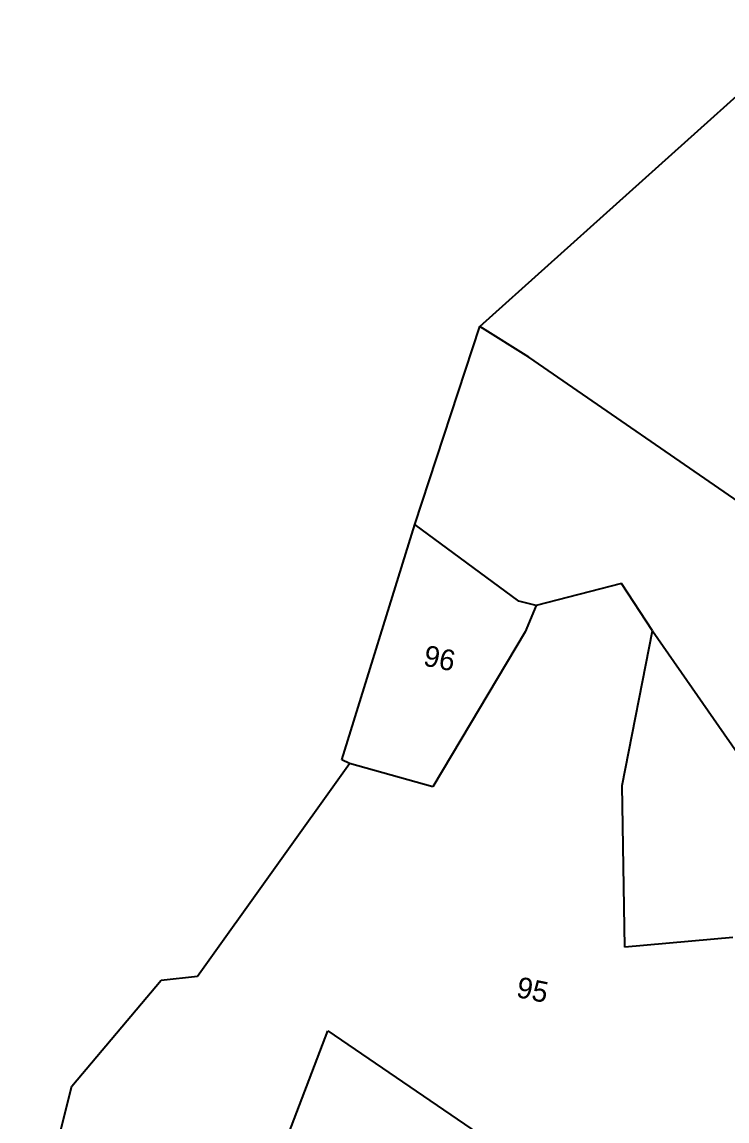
# Model space of a CAD drawing. Header units: metres. Extents: x 280043 to 281054, y 2047152 to 2048652.
# Drawn here: x 280088.4 to 280209.1, y 2048039.1 to 2048227 of the extents above; entities that cross this region are included whole.
import ezdxf
from ezdxf.enums import TextEntityAlignment as Align

# ---------------------------------------------------------------- set-up
doc = ezdxf.new("R2010")
doc.units = ezdxf.units.M
for name, color, linetype in [('POLY_PARCEL', 6, 'Continuous'), ('TEXT_PARCEL', 7, 'Continuous'), ('V_BOUND_LINE', 7, 'Continuous')]:
    doc.layers.add(name, color=color, linetype=linetype)
doc.styles.add('TEXT_MAP', font='', dxfattribs={"height": 1.8})
doc.styles.get('TEXT_MAP').set_extended_font_data('Kruti Dev 050')

msp = doc.modelspace()

# ---------------------------------------------------------------- linework, layer by layer
at = {"layer": 'POLY_PARCEL'}
for p, q in [((280175.11, 2048169.7), (280166.72, 2048174.94)), ((280239.6, 2048125.31), (280175.11, 2048169.7)), ((280173.45, 2048127.97), (280155.65, 2048141.08)), ((280191, 2048130.99), (280176.38, 2048127.26)), ((280196.32, 2048122.91), (280191, 2048130.99)), ((280176.38, 2048127.26), (280173.45, 2048127.97)), ((280176.38, 2048127.26), (280174.52, 2048122.75)), ((280174.52, 2048122.75), (280158.69, 2048096.23)), ((280191.1, 2048096.5), (280196.32, 2048122.91)), ((280196.32, 2048122.91), (280216.79, 2048093.45)), ((280158.69, 2048096.23), (280144.42, 2048100.26)), ((280191.57, 2048068.83), (280191.1, 2048096.5)), ((280210.07, 2048070.48), (280191.57, 2048068.83)), ((280127.3, 2048019.26), (280140.74, 2048054.54)), ((280140.74, 2048054.54), (280177.68, 2048029.35))]:
    msp.add_line(p, q, dxfattribs=at)
at = {"layer": 'V_BOUND_LINE'}
for p, q in [((280166.72, 2048174.94), (280224.75, 2048227.02)), ((280155.65, 2048141.08), (280166.72, 2048174.94)), ((280143.15, 2048100.87), (280155.65, 2048141.08)), ((280118.41, 2048063.86), (280144.42, 2048100.26)), ((280144.42, 2048100.26), (280143.15, 2048100.87)), ((280096.94, 2048045.04), (280112.21, 2048063.16)), ((280112.21, 2048063.16), (280118.41, 2048063.86)), ((280088.39, 2048011.43), (280096.94, 2048045.04))]:
    msp.add_line(p, q, dxfattribs=at)

# ---------------------------------------------------------------- texts
at = {"layer": 'TEXT_PARCEL', "style": 'TEXT_MAP'}
for s, p in [('96', (280159.87, 2048118.24)), ('95', (280175.78, 2048061.55))]:
    msp.add_text(s, height=3.566, rotation=348.3523, dxfattribs=at).set_placement(p, align=Align.MIDDLE)

doc.saveas('drawing.dxf')
